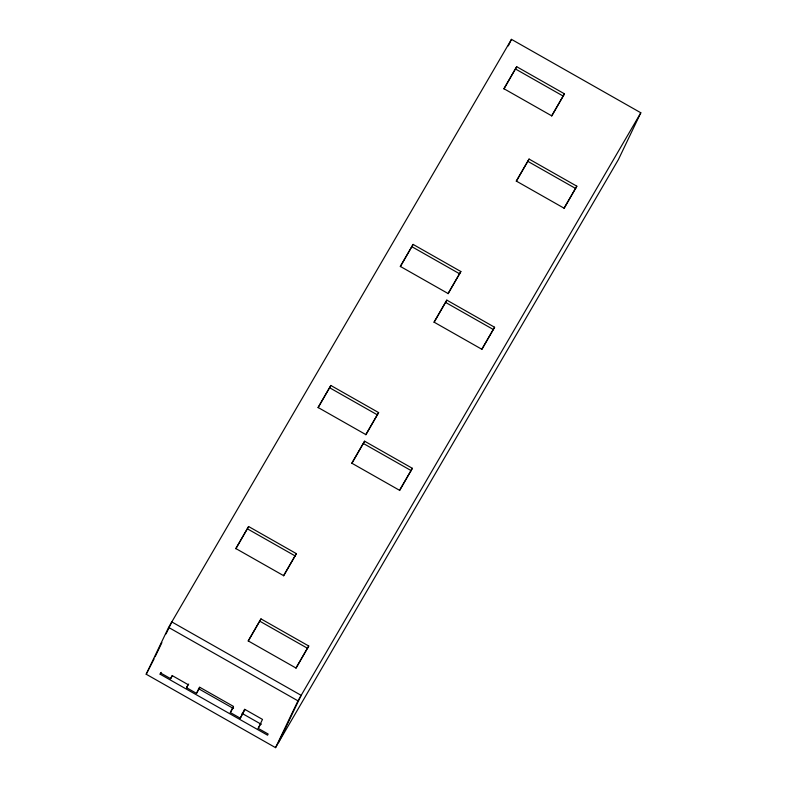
<?xml version="1.0" encoding="UTF-8"?>
<svg xmlns="http://www.w3.org/2000/svg" width="787" height="787" viewBox="0 0 787 787"><rect width="100%" height="100%" fill="white"/><g stroke="black" fill="none" stroke-linecap="round" stroke-linejoin="round"><path stroke-width="1.18" d="M146.185 674.223L168.605 627.416L511.461 39.35L640.815 112.777L618.395 159.584L275.539 747.65L146.185 674.223L154.085 658.926M155.128 656.752L161.906 642.595M166.077 633.889L171.812 621.917L301.165 695.354L278.746 742.151M170.631 678.669L172.127 675.551L188.044 684.592L186.549 687.71L196.504 693.357L199.495 687.12L233.326 706.323L230.335 712.56L240.281 718.206L244.58 709.235L262.494 719.407L258.195 728.378L268.141 734.025L267.58 735.196L160.125 674.193L160.676 673.023L170.631 678.669L172.235 675.925M235.893 548.765L248.613 526.533L296.374 553.645L283.654 575.877M318.135 407.705L330.855 385.473L378.616 412.585L365.896 434.817M400.376 266.636L413.096 244.413L460.857 271.525L448.137 293.748M508.333 45.882L511.461 39.35M503.985 88.941L516.695 66.708L564.466 93.82L551.746 116.053M248.269 641.13L260.989 618.897L308.75 646.009L296.03 668.242M351.868 463.425L364.588 441.192L412.349 468.304L399.629 490.537M244.924 709.726L240.281 718.206M434.109 322.365L446.829 300.132L494.59 327.244L481.87 349.477M516.351 181.295L529.071 159.072L576.832 186.185L564.112 208.417M275.539 747.65L297.968 700.843L640.815 112.777M160.125 674.193L161.187 672.364M248.613 526.533L235.795 548.519L283.556 575.631L296.374 553.645M330.855 385.473L318.037 407.459L365.798 434.572L378.616 412.585M413.096 244.413L400.278 266.39L448.039 293.502L460.857 271.525M516.695 66.708L503.887 88.695L551.648 115.807L564.466 93.82M186.549 687.71L188.683 684.041M196.504 693.357L199.711 687.858M260.989 618.897L248.171 640.884L295.932 667.996L308.75 646.009M364.588 441.192L351.769 463.179L399.53 490.291L412.349 468.304M446.829 300.132L434.011 322.119L481.772 349.231L494.59 327.244M529.071 159.072L516.252 181.049L564.013 208.161L576.832 186.185M230.335 712.56L233.542 707.06M258.195 728.378L260.861 723.794M515.583 69.049L563.344 96.162M527.949 161.414L575.71 188.526M411.975 246.754L459.736 273.866M445.708 302.474L493.469 329.586M329.733 387.814L377.494 414.926M363.466 443.534L411.227 470.646M247.492 528.874L295.253 555.986M259.867 621.238L307.628 648.35M168.605 627.416L297.968 700.843M198.432 688.625L233.552 708.556M242.062 713.396L261.215 724.266"/></g></svg>
